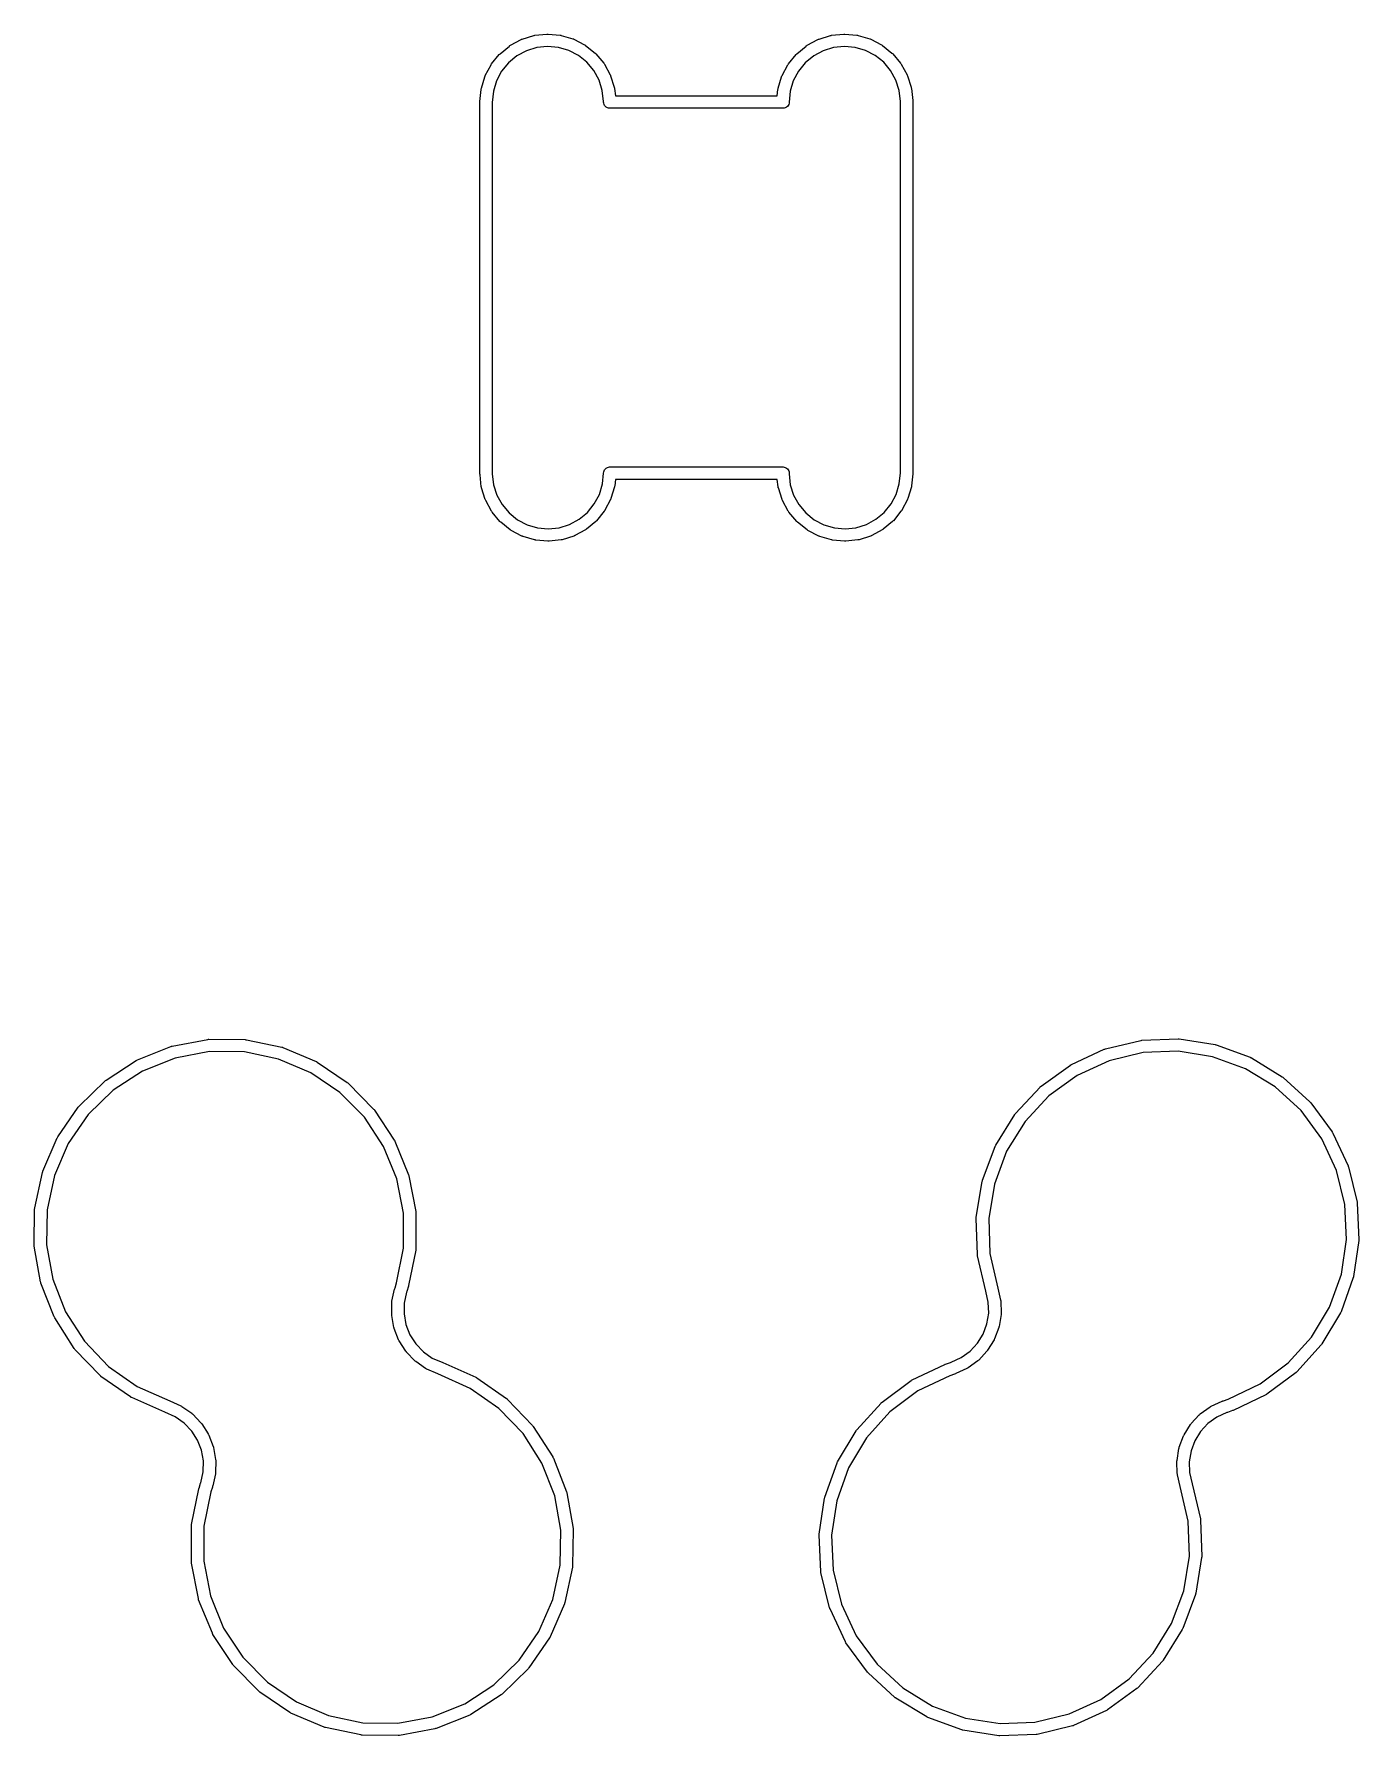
# Model space of a CAD drawing. Extents: x 95 to 260, y -129 to -48.
# Drawn here: x 120.85 to 131.56, y -104.26 to -90.5 of the extents above; entities that cross this region are included whole.
import ezdxf

# ---------------------------------------------------------------- set-up
doc = ezdxf.new("R2010")
doc.units = 0
doc.layers.add('BLACK', color=7, linetype='CONTINUOUS')

msp = doc.modelspace()

# ---------------------------------------------------------------- linework, layer by layer
at = {"layer": 'BLACK', "linetype": 'CONTINUOUS'}
for p, q in [((124.798, -90.5426), (124.891, -90.5137)), ((124.891, -90.5137), (124.892, -90.5135)), ((124.891, -90.5137), (124.891, -90.5137)), ((124.892, -90.5135), (124.896, -90.5126)), ((124.896, -90.5126), (124.9, -90.5117)), ((124.9, -90.5117), (124.998, -90.5015)), ((124.998, -90.5015), (124.998, -90.5015)), ((124.998, -90.5015), (124.998, -90.5015)), ((124.998, -90.5015), (125.003, -90.5015)), ((125.003, -90.5015), (125.007, -90.5015)), ((125.007, -90.5015), (125.104, -90.5103)), ((125.104, -90.5103), (125.104, -90.5103)), ((125.104, -90.5103), (125.104, -90.5103)), ((125.104, -90.5103), (125.105, -90.5104)), ((125.105, -90.5104), (125.11, -90.5113)), ((125.11, -90.5113), (125.114, -90.5121)), ((125.114, -90.5121), (125.208, -90.5397)), ((127.198, -90.5426), (127.291, -90.5137)), ((127.291, -90.5137), (127.292, -90.5135)), ((127.291, -90.5137), (127.291, -90.5137)), ((127.292, -90.5135), (127.296, -90.5126)), ((127.296, -90.5126), (127.3, -90.5117)), ((127.3, -90.5117), (127.398, -90.5015)), ((127.398, -90.5015), (127.398, -90.5015)), ((127.398, -90.5015), (127.398, -90.5015)), ((127.398, -90.5015), (127.403, -90.5015)), ((127.403, -90.5015), (127.407, -90.5015)), ((127.407, -90.5015), (127.504, -90.5103)), ((127.504, -90.5103), (127.504, -90.5103)), ((127.504, -90.5103), (127.504, -90.5103)), ((127.504, -90.5103), (127.505, -90.5104)), ((127.505, -90.5104), (127.51, -90.5113)), ((127.51, -90.5113), (127.514, -90.5121)), ((127.514, -90.5121), (127.608, -90.5397)), ((124.616, -90.6637), (124.62, -90.6604)), ((124.62, -90.6604), (124.695, -90.5982)), ((124.695, -90.5978), (124.699, -90.5953)), ((124.695, -90.5982), (124.695, -90.5978)), ((124.695, -90.5982), (124.695, -90.5982)), ((124.695, -90.5982), (124.695, -90.5982)), ((124.699, -90.5953), (124.703, -90.5927)), ((124.703, -90.5927), (124.789, -90.5463)), ((124.832, -90.6366), (124.755, -90.6784)), ((124.789, -90.546), (124.793, -90.5443)), ((124.789, -90.5463), (124.789, -90.546)), ((124.789, -90.5463), (124.789, -90.5463)), ((124.789, -90.5463), (124.789, -90.5463)), ((124.793, -90.5443), (124.798, -90.5426)), ((124.916, -90.6107), (124.832, -90.6366)), ((125.003, -90.6015), (124.916, -90.6107)), ((125.091, -90.6095), (125.003, -90.6015)), ((125.175, -90.6342), (125.091, -90.6095)), ((125.253, -90.6749), (125.175, -90.6342)), ((125.208, -90.5397), (125.208, -90.5399)), ((125.208, -90.5399), (125.212, -90.5416)), ((125.212, -90.5416), (125.217, -90.5433)), ((125.217, -90.5433), (125.303, -90.5886)), ((125.303, -90.5886), (125.303, -90.5886)), ((125.303, -90.5886), (125.303, -90.5886)), ((125.303, -90.5886), (125.304, -90.5889)), ((125.304, -90.5889), (125.308, -90.5914)), ((125.308, -90.5914), (125.311, -90.5939)), ((125.311, -90.5939), (125.387, -90.655)), ((125.387, -90.655), (125.388, -90.6555)), ((125.388, -90.6555), (125.391, -90.6587)), ((125.391, -90.6587), (125.394, -90.6619)), ((125.394, -90.6619), (125.457, -90.7366)), ((127.016, -90.6637), (127.02, -90.6604)), ((127.02, -90.6604), (127.095, -90.5982)), ((127.095, -90.5978), (127.099, -90.5953)), ((127.095, -90.5982), (127.095, -90.5978)), ((127.095, -90.5982), (127.095, -90.5982)), ((127.095, -90.5982), (127.095, -90.5982)), ((127.099, -90.5953), (127.103, -90.5927)), ((127.103, -90.5927), (127.189, -90.5463)), ((127.232, -90.6366), (127.155, -90.6784)), ((127.189, -90.546), (127.193, -90.5443)), ((127.189, -90.5463), (127.189, -90.546)), ((127.189, -90.5463), (127.189, -90.5463)), ((127.189, -90.5463), (127.189, -90.5463)), ((127.193, -90.5443), (127.198, -90.5426)), ((127.316, -90.6107), (127.232, -90.6366)), ((127.403, -90.6015), (127.316, -90.6107)), ((127.491, -90.6095), (127.403, -90.6015)), ((127.575, -90.6342), (127.491, -90.6095)), ((127.653, -90.6749), (127.575, -90.6342)), ((127.608, -90.5397), (127.608, -90.5399)), ((127.608, -90.5399), (127.612, -90.5416)), ((127.612, -90.5416), (127.617, -90.5433)), ((127.617, -90.5433), (127.703, -90.5886)), ((127.703, -90.5886), (127.703, -90.5886)), ((127.703, -90.5886), (127.703, -90.5886)), ((127.703, -90.5886), (127.704, -90.5889)), ((127.704, -90.5889), (127.708, -90.5914)), ((127.708, -90.5914), (127.711, -90.5939)), ((127.711, -90.5939), (127.787, -90.655)), ((127.787, -90.655), (127.788, -90.6555)), ((127.788, -90.6555), (127.791, -90.6587)), ((127.791, -90.6587), (127.794, -90.6619)), ((127.794, -90.6619), (127.857, -90.7366)), ((124.5, -90.8372), (124.546, -90.7511)), ((124.546, -90.7505), (124.548, -90.7468)), ((124.546, -90.7511), (124.546, -90.7505)), ((124.546, -90.7511), (124.546, -90.7511)), ((124.546, -90.7511), (124.546, -90.7511)), ((124.548, -90.7468), (124.551, -90.743)), ((124.551, -90.743), (124.613, -90.6673)), ((124.613, -90.6668), (124.616, -90.6637)), ((124.613, -90.6673), (124.613, -90.6668)), ((124.687, -90.7343), (124.632, -90.8024)), ((124.755, -90.6784), (124.687, -90.7343)), ((125.321, -90.7299), (125.253, -90.6749)), ((125.377, -90.7971), (125.321, -90.7299)), ((125.42, -90.8741), (125.377, -90.7971)), ((125.457, -90.7366), (125.458, -90.7372)), ((125.458, -90.7372), (125.46, -90.7409)), ((125.46, -90.7409), (125.463, -90.7447)), ((125.463, -90.7447), (125.51, -90.8302)), ((126.9, -90.8372), (126.946, -90.7511)), ((126.946, -90.7505), (126.948, -90.7468)), ((126.946, -90.7511), (126.946, -90.7505)), ((126.946, -90.7511), (126.946, -90.7511)), ((126.946, -90.7511), (126.946, -90.7511)), ((126.948, -90.7468), (126.951, -90.743)), ((126.951, -90.743), (127.013, -90.6673)), ((127.013, -90.6668), (127.016, -90.6637)), ((127.013, -90.6673), (127.013, -90.6668)), ((127.087, -90.7343), (127.032, -90.8024)), ((127.155, -90.6784), (127.087, -90.7343)), ((127.721, -90.7299), (127.653, -90.6749)), ((127.777, -90.7971), (127.721, -90.7299)), ((127.82, -90.8741), (127.777, -90.7971)), ((127.857, -90.7366), (127.858, -90.7372)), ((127.858, -90.7372), (127.86, -90.7409)), ((127.86, -90.7409), (127.863, -90.7447)), ((127.863, -90.7447), (127.91, -90.8302)), ((124.468, -90.9397), (124.496, -90.8463)), ((124.496, -90.8456), (124.498, -90.8415)), ((124.496, -90.8463), (124.496, -90.8456)), ((124.498, -90.8415), (124.5, -90.8372)), ((124.59, -90.8799), (124.565, -90.9639)), ((124.632, -90.8024), (124.59, -90.8799)), ((125.446, -90.9577), (125.42, -90.8741)), ((125.51, -90.8302), (125.51, -90.8302)), ((125.51, -90.8302), (125.51, -90.8302)), ((125.51, -90.8302), (125.51, -90.8308)), ((125.51, -90.8308), (125.512, -90.835)), ((125.512, -90.835), (125.513, -90.8392)), ((125.513, -90.8392), (125.543, -90.9322)), ((125.543, -90.9322), (125.543, -90.9328)), ((125.543, -90.9328), (125.544, -90.9373)), ((126.868, -90.9397), (126.896, -90.8463)), ((126.896, -90.8456), (126.898, -90.8415)), ((126.896, -90.8463), (126.896, -90.8456)), ((126.898, -90.8415), (126.9, -90.8372)), ((126.99, -90.8799), (126.965, -90.9639)), ((127.032, -90.8024), (126.99, -90.8799)), ((127.846, -90.9577), (127.82, -90.8741)), ((127.91, -90.8302), (127.91, -90.8302)), ((127.91, -90.8302), (127.91, -90.8302)), ((127.91, -90.8302), (127.91, -90.8308)), ((127.91, -90.8308), (127.912, -90.835)), ((127.912, -90.835), (127.913, -90.8392)), ((127.913, -90.8392), (127.943, -90.9322)), ((127.943, -90.9322), (127.943, -90.9328)), ((127.943, -90.9328), (127.944, -90.9373)), ((124.456, -91.0464), (124.466, -90.9493)), ((124.456, -91.0488), (124.456, -91.0464)), ((124.456, -91.0464), (124.456, -91.0464)), ((124.456, -94.0537), (124.456, -91.0488)), ((124.466, -90.9486), (124.467, -90.9442)), ((124.466, -90.9492), (124.466, -90.9486)), ((124.466, -90.9493), (124.466, -90.9492)), ((124.466, -90.9493), (124.466, -90.9493)), ((124.467, -90.9442), (124.468, -90.9397)), ((124.565, -90.9639), (124.556, -91.0537)), ((124.556, -91.0537), (124.556, -94.051)), ((125.456, -91.0472), (125.446, -90.9577)), ((125.456, -91.049), (125.456, -91.0472)), ((125.456, -91.0512), (125.456, -91.049)), ((125.457, -91.0611), (125.456, -91.0512)), ((125.46, -91.0705), (125.457, -91.0611)), ((125.464, -91.0792), (125.46, -91.0705)), ((125.544, -90.9373), (125.545, -90.9417)), ((125.545, -90.9417), (125.552, -91.0012)), ((125.552, -91.0012), (126.861, -91.0012)), ((126.861, -91.0012), (126.866, -90.9493)), ((126.866, -90.9486), (126.867, -90.9442)), ((126.866, -90.9492), (126.866, -90.9486)), ((126.866, -90.9493), (126.866, -90.9492)), ((126.866, -90.9493), (126.866, -90.9493)), ((126.867, -90.9442), (126.868, -90.9397)), ((126.953, -91.0705), (126.948, -91.0792)), ((126.956, -91.0611), (126.953, -91.0705)), ((126.965, -90.9639), (126.956, -91.0512)), ((126.956, -91.0512), (126.956, -91.0512)), ((126.956, -91.0512), (126.956, -91.0611)), ((127.856, -91.0472), (127.846, -90.9577)), ((127.856, -91.0515), (127.856, -91.0472)), ((127.856, -94.0488), (127.856, -91.0515)), ((127.944, -90.9373), (127.945, -90.9417)), ((127.945, -90.9417), (127.956, -91.0387)), ((127.956, -91.0387), (127.956, -91.0394)), ((127.956, -91.0394), (127.956, -91.0417)), ((127.956, -91.0417), (127.956, -91.0439)), ((127.956, -91.0439), (127.956, -91.0486)), ((127.956, -91.0486), (127.956, -91.0488)), ((127.956, -91.0488), (127.956, -94.0537)), ((125.471, -91.0868), (125.464, -91.0792)), ((125.478, -91.093), (125.471, -91.0868)), ((125.487, -91.0977), (125.478, -91.093)), ((125.496, -91.1005), (125.487, -91.0977)), ((125.504, -91.1012), (125.496, -91.1005)), ((126.909, -91.1012), (125.504, -91.1012)), ((126.916, -91.1005), (126.909, -91.1012)), ((126.925, -91.0977), (126.916, -91.1005)), ((126.934, -91.093), (126.925, -91.0977)), ((126.942, -91.0868), (126.934, -91.093)), ((126.948, -91.0792), (126.942, -91.0868)), ((124.456, -94.0539), (124.456, -94.0537)), ((124.456, -94.0586), (124.456, -94.0539)), ((124.457, -94.0608), (124.456, -94.0586)), ((124.457, -94.0631), (124.457, -94.0608)), ((124.457, -94.0638), (124.457, -94.0631)), ((124.467, -94.1608), (124.457, -94.0638)), ((124.556, -94.051), (124.556, -94.0553)), ((124.556, -94.0553), (124.566, -94.1448)), ((125.447, -94.1386), (125.456, -94.0513)), ((125.456, -94.0512), (125.457, -94.0414)), ((125.456, -94.0513), (125.456, -94.0512)), ((125.457, -94.0414), (125.46, -94.032)), ((125.46, -94.032), (125.464, -94.0233)), ((125.464, -94.0233), (125.471, -94.0157)), ((125.471, -94.0157), (125.478, -94.0095)), ((125.478, -94.0095), (125.487, -94.0048)), ((125.487, -94.0048), (125.496, -94.002)), ((125.496, -94.002), (125.504, -94.0012)), ((125.504, -94.0012), (126.909, -94.0012)), ((125.552, -94.1012), (125.546, -94.1532)), ((126.861, -94.1012), (125.552, -94.1012)), ((126.867, -94.1608), (126.861, -94.1012)), ((126.909, -94.0012), (126.916, -94.002)), ((126.916, -94.002), (126.925, -94.0048)), ((126.925, -94.0048), (126.934, -94.0095)), ((126.934, -94.0095), (126.942, -94.0157)), ((126.942, -94.0157), (126.948, -94.0233)), ((126.948, -94.0233), (126.953, -94.032)), ((126.953, -94.032), (126.956, -94.0414)), ((126.956, -94.0414), (126.956, -94.0512)), ((126.956, -94.0512), (126.956, -94.0535)), ((126.956, -94.0535), (126.956, -94.0553)), ((126.956, -94.0553), (126.966, -94.1448)), ((127.847, -94.1386), (127.856, -94.0488)), ((127.956, -94.0561), (127.946, -94.1532)), ((127.956, -94.0537), (127.956, -94.0561)), ((127.956, -94.0561), (127.956, -94.0561)), ((124.468, -94.1652), (124.467, -94.1608)), ((124.469, -94.1697), (124.468, -94.1652)), ((124.47, -94.1703), (124.469, -94.1697)), ((124.499, -94.2633), (124.47, -94.1703)), ((124.566, -94.1448), (124.593, -94.2284)), ((124.593, -94.2284), (124.635, -94.3053)), ((125.381, -94.3001), (125.422, -94.2226)), ((125.422, -94.2226), (125.447, -94.1386)), ((125.545, -94.1628), (125.516, -94.2562)), ((125.546, -94.1539), (125.545, -94.1583)), ((125.545, -94.1583), (125.545, -94.1628)), ((125.546, -94.1532), (125.546, -94.1532)), ((125.546, -94.1532), (125.546, -94.1533)), ((125.546, -94.1533), (125.546, -94.1539)), ((126.868, -94.1652), (126.867, -94.1608)), ((126.869, -94.1697), (126.868, -94.1652)), ((126.87, -94.1703), (126.869, -94.1697)), ((126.899, -94.2633), (126.87, -94.1703)), ((126.966, -94.1448), (126.993, -94.2284)), ((126.993, -94.2284), (127.035, -94.3053)), ((127.781, -94.3001), (127.822, -94.2226)), ((127.822, -94.2226), (127.847, -94.1386)), ((127.945, -94.1628), (127.916, -94.2562)), ((127.946, -94.1539), (127.945, -94.1583)), ((127.945, -94.1583), (127.945, -94.1628)), ((127.946, -94.1532), (127.946, -94.1532)), ((127.946, -94.1532), (127.946, -94.1533)), ((127.946, -94.1533), (127.946, -94.1539)), ((124.501, -94.2675), (124.499, -94.2633)), ((124.503, -94.2717), (124.501, -94.2675)), ((124.503, -94.2723), (124.503, -94.2717)), ((124.55, -94.3578), (124.503, -94.2723)), ((124.552, -94.3616), (124.55, -94.3578)), ((124.555, -94.3653), (124.552, -94.3616)), ((124.555, -94.3659), (124.555, -94.3653)), ((124.618, -94.4406), (124.555, -94.3659)), ((124.635, -94.3053), (124.692, -94.3726)), ((124.692, -94.3726), (124.76, -94.4276)), ((125.258, -94.4241), (125.325, -94.3682)), ((125.325, -94.3682), (125.381, -94.3001)), ((125.461, -94.3595), (125.4, -94.4352)), ((125.464, -94.3557), (125.461, -94.3595)), ((125.467, -94.352), (125.464, -94.3557)), ((125.513, -94.2653), (125.467, -94.3514)), ((125.467, -94.3514), (125.467, -94.352)), ((125.514, -94.2611), (125.513, -94.2653)), ((125.516, -94.2569), (125.514, -94.2611)), ((125.516, -94.2562), (125.516, -94.2569)), ((126.901, -94.2675), (126.899, -94.2633)), ((126.903, -94.2717), (126.901, -94.2675)), ((126.903, -94.2723), (126.903, -94.2717)), ((126.95, -94.3578), (126.903, -94.2723)), ((126.952, -94.3616), (126.95, -94.3578)), ((126.955, -94.3653), (126.952, -94.3616)), ((126.955, -94.3659), (126.955, -94.3653)), ((127.018, -94.4406), (126.955, -94.3659)), ((127.035, -94.3053), (127.092, -94.3726)), ((127.092, -94.3726), (127.16, -94.4276)), ((127.658, -94.4241), (127.725, -94.3682)), ((127.725, -94.3682), (127.781, -94.3001)), ((127.861, -94.3595), (127.8, -94.4352)), ((127.864, -94.3557), (127.861, -94.3595)), ((127.867, -94.352), (127.864, -94.3557)), ((127.913, -94.2653), (127.867, -94.3514)), ((127.867, -94.3514), (127.867, -94.352)), ((127.914, -94.2611), (127.913, -94.2653)), ((127.916, -94.2569), (127.914, -94.2611)), ((127.916, -94.2562), (127.916, -94.2569)), ((124.621, -94.4438), (124.618, -94.4406)), ((124.625, -94.447), (124.621, -94.4438)), ((124.625, -94.4475), (124.625, -94.447)), ((124.701, -94.5086), (124.625, -94.4475)), ((124.705, -94.5111), (124.701, -94.5086)), ((124.709, -94.5136), (124.705, -94.5111)), ((124.709, -94.5139), (124.709, -94.5136)), ((124.796, -94.5592), (124.709, -94.5139)), ((124.709, -94.5139), (124.709, -94.5139)), ((124.709, -94.5139), (124.709, -94.5139)), ((124.76, -94.4276), (124.838, -94.4683)), ((124.838, -94.4683), (124.922, -94.493)), ((124.922, -94.493), (125.009, -94.501)), ((125.009, -94.501), (125.097, -94.4918)), ((125.097, -94.4918), (125.181, -94.4659)), ((125.181, -94.4659), (125.258, -94.4241)), ((125.31, -94.5098), (125.224, -94.5562)), ((125.313, -94.5072), (125.31, -94.5098)), ((125.317, -94.5047), (125.313, -94.5072)), ((125.318, -94.5043), (125.317, -94.5047)), ((125.393, -94.4421), (125.318, -94.5043)), ((125.396, -94.4388), (125.393, -94.4421)), ((125.399, -94.4357), (125.396, -94.4388)), ((125.4, -94.4352), (125.399, -94.4357)), ((125.4, -94.4352), (125.4, -94.4352)), ((125.4, -94.4352), (125.4, -94.4352)), ((127.021, -94.4438), (127.018, -94.4406)), ((127.025, -94.447), (127.021, -94.4438)), ((127.025, -94.4475), (127.025, -94.447)), ((127.101, -94.5086), (127.025, -94.4475)), ((127.105, -94.5111), (127.101, -94.5086)), ((127.109, -94.5136), (127.105, -94.5111)), ((127.109, -94.5139), (127.109, -94.5136)), ((127.196, -94.5592), (127.109, -94.5139)), ((127.109, -94.5139), (127.109, -94.5139)), ((127.109, -94.5139), (127.109, -94.5139)), ((127.16, -94.4276), (127.238, -94.4683)), ((127.238, -94.4683), (127.322, -94.493)), ((127.322, -94.493), (127.409, -94.501)), ((127.409, -94.501), (127.497, -94.4918)), ((127.497, -94.4918), (127.581, -94.4659)), ((127.581, -94.4659), (127.658, -94.4241)), ((127.71, -94.5098), (127.624, -94.5562)), ((127.713, -94.5072), (127.71, -94.5098)), ((127.717, -94.5047), (127.713, -94.5072)), ((127.718, -94.5043), (127.717, -94.5047)), ((127.793, -94.4421), (127.718, -94.5043)), ((127.796, -94.4388), (127.793, -94.4421)), ((127.799, -94.4357), (127.796, -94.4388)), ((127.8, -94.4352), (127.799, -94.4357)), ((127.8, -94.4352), (127.8, -94.4352)), ((127.8, -94.4352), (127.8, -94.4352)), ((124.8, -94.5608), (124.796, -94.5592)), ((124.804, -94.5626), (124.8, -94.5608)), ((124.805, -94.5628), (124.804, -94.5626)), ((124.898, -94.5904), (124.805, -94.5628)), ((124.903, -94.5912), (124.898, -94.5904)), ((124.907, -94.5921), (124.903, -94.5912)), ((124.908, -94.5922), (124.907, -94.5921)), ((125.005, -94.601), (124.908, -94.5922)), ((124.908, -94.5922), (124.908, -94.5922)), ((125.01, -94.601), (125.005, -94.601)), ((125.014, -94.601), (125.01, -94.601)), ((125.015, -94.601), (125.014, -94.601)), ((125.112, -94.5908), (125.015, -94.601)), ((125.015, -94.601), (125.015, -94.601)), ((125.116, -94.5899), (125.112, -94.5908)), ((125.121, -94.589), (125.116, -94.5899)), ((125.122, -94.5888), (125.121, -94.589)), ((125.215, -94.5599), (125.122, -94.5888)), ((125.122, -94.5888), (125.122, -94.5888)), ((125.219, -94.5582), (125.215, -94.5599)), ((125.223, -94.5565), (125.219, -94.5582)), ((125.224, -94.5562), (125.223, -94.5565)), ((125.224, -94.5562), (125.224, -94.5562)), ((125.224, -94.5562), (125.224, -94.5562)), ((127.2, -94.5608), (127.196, -94.5592)), ((127.204, -94.5626), (127.2, -94.5608)), ((127.205, -94.5628), (127.204, -94.5626)), ((127.298, -94.5904), (127.205, -94.5628)), ((127.303, -94.5912), (127.298, -94.5904)), ((127.307, -94.5921), (127.303, -94.5912)), ((127.308, -94.5922), (127.307, -94.5921)), ((127.405, -94.601), (127.308, -94.5922)), ((127.308, -94.5922), (127.308, -94.5922)), ((127.41, -94.601), (127.405, -94.601)), ((127.414, -94.601), (127.41, -94.601)), ((127.415, -94.601), (127.414, -94.601)), ((127.512, -94.5908), (127.415, -94.601)), ((127.415, -94.601), (127.415, -94.601)), ((127.516, -94.5899), (127.512, -94.5908)), ((127.521, -94.589), (127.516, -94.5899)), ((127.522, -94.5888), (127.521, -94.589)), ((127.615, -94.5599), (127.522, -94.5888)), ((127.522, -94.5888), (127.522, -94.5888)), ((127.619, -94.5582), (127.615, -94.5599)), ((127.623, -94.5565), (127.619, -94.5582)), ((127.624, -94.5562), (127.623, -94.5565)), ((127.624, -94.5562), (127.624, -94.5562)), ((127.624, -94.5562), (127.624, -94.5562)), ((121.968, -98.682), (122.255, -98.628)), ((122.255, -98.628), (122.256, -98.6279)), ((122.256, -98.6279), (122.261, -98.6276)), ((122.261, -98.6276), (122.265, -98.6272)), ((122.265, -98.6272), (122.558, -98.63)), ((122.558, -98.63), (122.559, -98.6301)), ((122.559, -98.6301), (122.563, -98.6306)), ((122.563, -98.6306), (122.568, -98.6311)), ((122.568, -98.6311), (122.854, -98.6908)), ((129.515, -98.705), (129.799, -98.6369)), ((129.799, -98.6369), (129.8, -98.6367)), ((129.8, -98.6367), (129.804, -98.6361)), ((129.804, -98.6361), (129.809, -98.6355)), ((129.809, -98.6355), (130.102, -98.6239)), ((130.102, -98.6239), (130.107, -98.6243)), ((130.102, -98.6239), (130.102, -98.6239)), ((130.102, -98.6239), (130.102, -98.6239)), ((130.107, -98.6243), (130.111, -98.6245)), ((130.111, -98.6245), (130.4, -98.67)), ((121.687, -98.7936), (121.958, -98.6848)), ((121.958, -98.6848), (121.959, -98.6845)), ((121.958, -98.6848), (121.958, -98.6848)), ((121.958, -98.6848), (121.958, -98.6848)), ((121.959, -98.6845), (121.963, -98.6833)), ((121.963, -98.6833), (121.968, -98.682)), ((122.269, -98.7272), (121.991, -98.7794)), ((122.552, -98.73), (122.269, -98.7272)), ((122.829, -98.7877), (122.552, -98.73)), ((122.854, -98.6908), (122.855, -98.6909)), ((122.855, -98.6909), (122.859, -98.6923)), ((122.859, -98.6923), (122.863, -98.6937)), ((122.863, -98.6937), (123.133, -98.8079)), ((129.239, -98.8304), (129.505, -98.7082)), ((129.505, -98.7082), (129.506, -98.7079)), ((129.505, -98.7082), (129.505, -98.7082)), ((129.505, -98.7082), (129.505, -98.7082)), ((129.506, -98.7079), (129.51, -98.7065)), ((129.51, -98.7065), (129.515, -98.705)), ((129.818, -98.7352), (129.543, -98.8011)), ((130.101, -98.7241), (129.818, -98.7352)), ((130.38, -98.768), (130.101, -98.7241)), ((130.646, -98.8654), (130.38, -98.768)), ((130.4, -98.67), (130.4, -98.67)), ((130.4, -98.67), (130.4, -98.67)), ((130.4, -98.67), (130.401, -98.6701)), ((130.401, -98.6701), (130.406, -98.6713)), ((130.406, -98.6713), (130.41, -98.6724)), ((130.41, -98.6724), (130.685, -98.7732)), ((130.685, -98.7732), (130.685, -98.7734)), ((130.685, -98.7734), (130.689, -98.7755)), ((130.689, -98.7755), (130.694, -98.7774)), ((130.694, -98.7774), (130.944, -98.9297)), ((121.433, -98.9577), (121.678, -98.7981)), ((121.728, -98.8846), (121.491, -99.0389)), ((121.678, -98.7981), (121.679, -98.7978)), ((121.678, -98.7981), (121.678, -98.7981)), ((121.678, -98.7981), (121.678, -98.7981)), ((121.679, -98.7978), (121.683, -98.7957)), ((121.683, -98.7957), (121.687, -98.7936)), ((121.991, -98.7794), (121.728, -98.8846)), ((123.089, -98.8981), (122.829, -98.7877)), ((123.323, -99.0569), (123.089, -98.8981)), ((123.133, -98.8079), (123.134, -98.8082)), ((123.134, -98.8082), (123.138, -98.8104)), ((123.138, -98.8104), (123.141, -98.8126)), ((123.141, -98.8126), (123.384, -98.9769)), ((128.994, -99.0068), (129.231, -98.8353)), ((129.231, -98.8353), (129.232, -98.8349)), ((129.232, -98.8349), (129.236, -98.8326)), ((129.236, -98.8326), (129.239, -98.8304)), ((129.543, -98.8011), (129.286, -98.9192)), ((130.887, -99.0125), (130.646, -98.8654)), ((121.215, -99.168), (121.425, -98.9638)), ((121.491, -99.0389), (121.288, -99.2363)), ((121.425, -98.9633), (121.429, -98.9606)), ((121.425, -98.9638), (121.425, -98.9633)), ((121.429, -98.9606), (121.433, -98.9577)), ((123.384, -98.9769), (123.384, -98.9769)), ((123.384, -98.9769), (123.384, -98.977)), ((123.384, -98.977), (123.384, -98.9773)), ((123.384, -98.9773), (123.388, -98.9802)), ((123.388, -98.9802), (123.391, -98.9832)), ((123.391, -98.9832), (123.597, -99.1915)), ((128.787, -99.2275), (128.986, -99.0132)), ((128.986, -99.0132), (128.987, -99.0127)), ((128.987, -99.0127), (128.99, -99.0098)), ((128.99, -99.0098), (128.994, -99.0068)), ((129.286, -98.9192), (129.056, -99.0849)), ((131.096, -99.2038), (130.887, -99.0125)), ((130.944, -98.9297), (130.944, -98.93)), ((130.944, -98.93), (130.948, -98.9328)), ((130.948, -98.9328), (130.951, -98.9355)), ((130.951, -98.9355), (131.167, -99.1334)), ((121.043, -99.4165), (121.209, -99.1755)), ((121.209, -99.1749), (121.212, -99.1715)), ((121.209, -99.1755), (121.209, -99.1749)), ((121.209, -99.1755), (121.209, -99.1755)), ((121.209, -99.1755), (121.209, -99.1755)), ((121.212, -99.1715), (121.215, -99.168)), ((123.522, -99.2583), (123.323, -99.0569)), ((123.597, -99.1915), (123.597, -99.192)), ((129.056, -99.0849), (128.864, -99.2921)), ((131.167, -99.1334), (131.168, -99.1339)), ((131.168, -99.1339), (131.171, -99.1373)), ((131.171, -99.1373), (131.174, -99.1407)), ((131.174, -99.1407), (131.347, -99.3767)), ((121.288, -99.2363), (121.128, -99.4692)), ((123.678, -99.4944), (123.522, -99.2583)), ((123.597, -99.192), (123.6, -99.1956)), ((123.6, -99.1956), (123.603, -99.1991)), ((123.603, -99.1991), (123.764, -99.4434)), ((128.627, -99.4843), (128.781, -99.2353)), ((128.864, -99.2921), (128.715, -99.5327)), ((128.781, -99.2353), (128.782, -99.2347)), ((128.781, -99.2353), (128.781, -99.2353)), ((128.781, -99.2353), (128.781, -99.2353)), ((128.782, -99.2347), (128.784, -99.2312)), ((128.784, -99.2312), (128.787, -99.2275)), ((131.263, -99.4319), (131.096, -99.2038)), ((120.922, -99.6938), (121.038, -99.4251)), ((121.038, -99.4244), (121.041, -99.4205)), ((121.038, -99.4251), (121.038, -99.4244)), ((121.041, -99.4205), (121.043, -99.4165)), ((123.764, -99.4434), (123.765, -99.4439)), ((123.765, -99.4439), (123.767, -99.448)), ((123.767, -99.448), (123.769, -99.452)), ((123.769, -99.452), (123.88, -99.7229)), ((131.383, -99.6882), (131.263, -99.4319)), ((131.347, -99.3767), (131.347, -99.3773)), ((131.347, -99.3773), (131.349, -99.3812)), ((131.349, -99.3812), (131.352, -99.3851)), ((131.352, -99.3851), (131.476, -99.6503)), ((121.128, -99.4692), (121.016, -99.729)), ((123.785, -99.7562), (123.678, -99.4944)), ((128.52, -99.7671), (128.623, -99.493)), ((128.715, -99.5327), (128.616, -99.7976)), ((128.623, -99.4924), (128.625, -99.4883)), ((128.623, -99.493), (128.623, -99.4924)), ((128.625, -99.4883), (128.627, -99.4843)), ((120.857, -99.9892), (120.919, -99.7031)), ((120.919, -99.7024), (120.921, -99.6982)), ((120.919, -99.7031), (120.919, -99.7024)), ((120.919, -99.7031), (120.919, -99.7031)), ((120.919, -99.7031), (120.919, -99.7031)), ((120.921, -99.6982), (120.922, -99.6938)), ((121.016, -99.729), (120.956, -100.006)), ((123.88, -99.7229), (123.88, -99.7236)), ((123.88, -99.7236), (123.881, -99.7279)), ((123.881, -99.7279), (123.882, -99.7323)), ((123.882, -99.7323), (123.938, -100.02)), ((131.451, -99.9629), (131.383, -99.6882)), ((131.476, -99.6503), (131.476, -99.6509)), ((131.476, -99.6509), (131.477, -99.6552)), ((131.477, -99.6552), (131.479, -99.6595)), ((131.479, -99.6595), (131.549, -99.9437)), ((123.839, -100.034), (123.785, -99.7562)), ((128.47, -100.065), (128.518, -99.7766)), ((128.518, -99.7759), (128.519, -99.7715)), ((128.518, -99.7766), (128.518, -99.7759)), ((128.519, -99.7715), (128.52, -99.7671)), ((128.616, -99.7976), (128.57, -100.077)), ((120.851, -100.292), (120.856, -99.9989)), ((120.856, -99.9982), (120.857, -99.9938)), ((120.856, -99.9989), (120.856, -99.9982)), ((120.857, -99.9938), (120.857, -99.9892)), ((120.956, -100.006), (120.951, -100.288)), ((131.464, -100.245), (131.451, -99.9629)), ((131.549, -99.9437), (131.549, -99.9444)), ((131.549, -99.9444), (131.55, -99.9488)), ((131.55, -99.9488), (131.55, -99.9533)), ((131.55, -99.9533), (131.564, -100.246)), ((123.839, -100.317), (123.839, -100.034)), ((123.938, -100.02), (123.938, -100.02)), ((123.938, -100.02), (123.938, -100.02)), ((123.938, -100.02), (123.939, -100.02)), ((123.939, -100.02), (123.939, -100.025)), ((123.939, -100.025), (123.939, -100.029)), ((123.939, -100.029), (123.939, -100.322)), ((128.47, -100.07), (128.47, -100.065)), ((128.47, -100.074), (128.47, -100.07)), ((128.47, -100.075), (128.47, -100.074)), ((128.479, -100.368), (128.47, -100.075)), ((128.57, -100.077), (128.579, -100.36)), ((120.852, -100.296), (120.851, -100.292)), ((120.951, -100.288), (121.002, -100.567)), ((131.422, -100.525), (131.464, -100.245)), ((131.564, -100.255), (131.52, -100.545)), ((131.564, -100.246), (131.564, -100.246)), ((131.564, -100.246), (131.564, -100.251)), ((131.564, -100.251), (131.564, -100.255)), ((120.852, -100.301), (120.852, -100.296)), ((120.904, -100.589), (120.852, -100.301)), ((120.852, -100.301), (120.852, -100.301)), ((120.852, -100.301), (120.852, -100.301)), ((120.852, -100.301), (120.852, -100.301)), ((123.782, -100.596), (123.839, -100.317)), ((123.938, -100.332), (123.88, -100.619)), ((123.939, -100.323), (123.938, -100.327)), ((123.938, -100.327), (123.938, -100.332)), ((123.939, -100.322), (123.939, -100.323)), ((128.48, -100.372), (128.479, -100.368)), ((128.48, -100.377), (128.48, -100.372)), ((128.547, -100.663), (128.48, -100.377)), ((128.48, -100.377), (128.48, -100.377)), ((128.579, -100.36), (128.644, -100.64)), ((121.002, -100.567), (121.105, -100.83)), ((131.326, -100.792), (131.422, -100.525)), ((131.518, -100.554), (131.419, -100.83)), ((131.519, -100.55), (131.518, -100.554)), ((131.52, -100.546), (131.519, -100.55)), ((131.52, -100.545), (131.52, -100.546)), ((120.905, -100.594), (120.904, -100.589)), ((120.906, -100.598), (120.905, -100.594)), ((120.907, -100.599), (120.906, -100.598)), ((121.014, -100.871), (120.907, -100.599)), ((123.745, -100.744), (123.766, -100.648)), ((123.766, -100.648), (123.767, -100.645)), ((123.766, -100.648), (123.766, -100.648)), ((123.767, -100.643), (123.77, -100.636)), ((123.767, -100.645), (123.767, -100.643)), ((123.77, -100.636), (123.782, -100.596)), ((123.863, -100.672), (123.844, -100.76)), ((123.865, -100.667), (123.863, -100.672)), ((123.878, -100.624), (123.865, -100.667)), ((123.865, -100.667), (123.865, -100.667)), ((123.865, -100.667), (123.865, -100.667)), ((123.879, -100.622), (123.878, -100.624)), ((123.88, -100.619), (123.879, -100.622)), ((123.88, -100.619), (123.88, -100.619)), ((128.567, -100.753), (128.547, -100.663)), ((128.547, -100.663), (128.547, -100.663)), ((128.644, -100.64), (128.644, -100.64)), ((128.644, -100.64), (128.666, -100.735)), ((121.105, -100.83), (121.258, -101.068)), ((123.743, -100.851), (123.744, -100.753)), ((123.744, -100.753), (123.745, -100.748)), ((123.744, -100.753), (123.744, -100.753)), ((123.745, -100.748), (123.745, -100.744)), ((123.844, -100.76), (123.843, -100.848)), ((128.556, -100.927), (128.57, -100.841)), ((128.57, -100.841), (128.567, -100.753)), ((128.666, -100.735), (128.666, -100.736)), ((128.666, -100.736), (128.667, -100.74)), ((128.667, -100.74), (128.667, -100.745)), ((128.667, -100.745), (128.67, -100.842)), ((128.67, -100.842), (128.67, -100.843)), ((131.181, -101.034), (131.326, -100.792)), ((131.415, -100.839), (131.264, -101.09)), ((131.417, -100.835), (131.415, -100.839)), ((131.419, -100.831), (131.417, -100.835)), ((131.419, -100.83), (131.419, -100.831)), ((121.016, -100.875), (121.014, -100.871)), ((121.018, -100.879), (121.016, -100.875)), ((121.018, -100.88), (121.018, -100.879)), ((121.176, -101.126), (121.018, -100.88)), ((123.743, -100.856), (123.743, -100.851)), ((123.743, -100.86), (123.743, -100.856)), ((123.743, -100.861), (123.743, -100.86)), ((123.761, -100.957), (123.743, -100.861)), ((123.743, -100.861), (123.743, -100.861)), ((123.743, -100.861), (123.743, -100.861)), ((123.762, -100.961), (123.761, -100.957)), ((123.763, -100.965), (123.762, -100.961)), ((123.763, -100.966), (123.763, -100.965)), ((123.799, -101.057), (123.763, -100.966)), ((123.843, -100.848), (123.858, -100.934)), ((123.858, -100.934), (123.89, -101.016)), ((128.525, -101.01), (128.556, -100.927)), ((128.651, -100.958), (128.617, -101.049)), ((128.653, -100.953), (128.651, -100.958)), ((128.654, -100.949), (128.653, -100.953)), ((128.67, -100.852), (128.654, -100.948)), ((128.654, -100.948), (128.654, -100.948)), ((128.654, -100.948), (128.654, -100.948)), ((128.654, -100.948), (128.654, -100.949)), ((128.67, -100.843), (128.67, -100.848)), ((128.67, -100.848), (128.67, -100.852)), ((121.258, -101.068), (121.454, -101.273)), ((123.801, -101.061), (123.799, -101.057)), ((123.803, -101.065), (123.801, -101.061)), ((123.804, -101.066), (123.803, -101.065)), ((123.856, -101.148), (123.804, -101.066)), ((123.804, -101.066), (123.804, -101.066)), ((123.804, -101.066), (123.804, -101.066)), ((123.89, -101.016), (123.938, -101.09)), ((123.938, -101.09), (123.999, -101.153)), ((128.419, -101.149), (128.479, -101.084)), ((128.479, -101.084), (128.525, -101.01)), ((128.613, -101.058), (128.561, -101.141)), ((128.615, -101.054), (128.613, -101.058)), ((128.617, -101.05), (128.615, -101.054)), ((128.617, -101.049), (128.617, -101.05)), ((130.991, -101.244), (131.181, -101.034)), ((131.258, -101.098), (131.062, -101.315)), ((131.261, -101.094), (131.258, -101.098)), ((131.264, -101.09), (131.261, -101.094)), ((131.264, -101.09), (131.264, -101.09)), ((121.179, -101.13), (121.176, -101.126)), ((121.182, -101.134), (121.179, -101.13)), ((121.385, -101.345), (121.182, -101.134)), ((121.182, -101.134), (121.182, -101.134)), ((123.859, -101.151), (123.856, -101.148)), ((123.862, -101.155), (123.859, -101.151)), ((123.862, -101.156), (123.862, -101.155)), ((123.93, -101.226), (123.862, -101.156)), ((123.933, -101.229), (123.93, -101.226)), ((123.937, -101.232), (123.933, -101.229)), ((124.017, -101.288), (123.937, -101.232)), ((123.937, -101.232), (123.937, -101.232)), ((123.937, -101.232), (123.937, -101.232)), ((123.937, -101.232), (123.937, -101.232)), ((123.999, -101.153), (124.071, -101.204)), ((124.071, -101.204), (124.156, -101.241)), ((124.156, -101.241), (124.156, -101.241)), ((124.156, -101.241), (124.423, -101.359)), ((127.951, -101.381), (128.215, -101.255)), ((128.215, -101.255), (128.216, -101.255)), ((128.216, -101.255), (128.218, -101.254)), ((128.218, -101.254), (128.221, -101.253)), ((128.221, -101.253), (128.261, -101.239)), ((128.261, -101.239), (128.266, -101.238)), ((128.261, -101.239), (128.261, -101.239)), ((128.261, -101.239), (128.261, -101.239)), ((128.266, -101.238), (128.348, -101.2)), ((128.348, -101.2), (128.419, -101.149)), ((128.482, -101.227), (128.403, -101.284)), ((128.485, -101.224), (128.482, -101.227)), ((128.489, -101.221), (128.485, -101.224)), ((128.556, -101.149), (128.489, -101.22)), ((128.489, -101.22), (128.489, -101.22)), ((128.489, -101.22), (128.489, -101.22)), ((128.489, -101.22), (128.489, -101.221)), ((128.558, -101.145), (128.556, -101.149)), ((128.561, -101.142), (128.558, -101.145)), ((128.561, -101.141), (128.561, -101.142)), ((130.764, -101.413), (130.991, -101.244)), ((121.388, -101.348), (121.385, -101.345)), ((121.392, -101.351), (121.388, -101.348)), ((121.392, -101.352), (121.392, -101.351)), ((121.632, -101.519), (121.392, -101.352)), ((121.392, -101.352), (121.392, -101.352)), ((121.392, -101.352), (121.392, -101.352)), ((121.454, -101.273), (121.685, -101.435)), ((124.021, -101.291), (124.017, -101.288)), ((124.025, -101.293), (124.021, -101.291)), ((124.026, -101.293), (124.025, -101.293)), ((124.115, -101.332), (124.026, -101.293)), ((124.378, -101.449), (124.115, -101.332)), ((124.115, -101.332), (124.115, -101.332)), ((124.423, -101.359), (124.423, -101.359)), ((124.423, -101.359), (124.423, -101.359)), ((124.423, -101.359), (124.424, -101.359)), ((124.424, -101.359), (124.428, -101.362)), ((124.428, -101.362), (124.432, -101.364)), ((124.432, -101.364), (124.672, -101.532)), ((127.708, -101.561), (127.943, -101.386)), ((127.943, -101.386), (127.947, -101.384)), ((127.943, -101.386), (127.943, -101.386)), ((127.943, -101.386), (127.943, -101.386)), ((127.943, -101.386), (127.943, -101.386)), ((127.947, -101.384), (127.951, -101.381)), ((128.256, -101.347), (127.998, -101.469)), ((128.293, -101.334), (128.256, -101.347)), ((128.301, -101.332), (128.293, -101.334)), ((128.303, -101.331), (128.301, -101.332)), ((128.305, -101.33), (128.303, -101.331)), ((128.394, -101.289), (128.305, -101.33)), ((128.305, -101.33), (128.305, -101.33)), ((128.398, -101.287), (128.394, -101.289)), ((128.402, -101.284), (128.398, -101.287)), ((128.403, -101.284), (128.402, -101.284)), ((131.055, -101.321), (130.82, -101.496)), ((131.058, -101.318), (131.055, -101.321)), ((131.062, -101.315), (131.058, -101.318)), ((131.062, -101.315), (131.062, -101.315)), ((131.062, -101.315), (131.062, -101.315)), ((131.062, -101.315), (131.062, -101.315)), ((121.636, -101.522), (121.632, -101.519)), ((121.64, -101.524), (121.636, -101.522)), ((121.641, -101.524), (121.64, -101.524)), ((121.908, -101.642), (121.641, -101.524)), ((121.641, -101.524), (121.641, -101.524)), ((121.641, -101.524), (121.641, -101.524)), ((121.685, -101.435), (121.949, -101.551)), ((124.61, -101.611), (124.378, -101.449)), ((127.998, -101.469), (127.771, -101.638)), ((130.507, -101.536), (130.764, -101.413)), ((130.812, -101.501), (130.547, -101.627)), ((130.816, -101.499), (130.812, -101.501)), ((130.819, -101.497), (130.816, -101.499)), ((130.82, -101.496), (130.819, -101.497)), ((130.82, -101.496), (130.82, -101.496)), ((130.82, -101.496), (130.82, -101.496)), ((121.993, -101.68), (121.908, -101.642)), ((121.949, -101.551), (121.949, -101.551)), ((121.949, -101.551), (122.038, -101.59)), ((122.038, -101.59), (122.038, -101.59)), ((122.038, -101.59), (122.038, -101.59)), ((122.038, -101.59), (122.039, -101.591)), ((122.039, -101.591), (122.043, -101.593)), ((122.043, -101.593), (122.047, -101.595)), ((122.047, -101.595), (122.127, -101.651)), ((122.127, -101.651), (122.127, -101.651)), ((122.127, -101.651), (122.127, -101.651)), ((122.127, -101.651), (122.127, -101.652)), ((122.127, -101.652), (122.13, -101.655)), ((122.13, -101.655), (122.134, -101.658)), ((122.134, -101.658), (122.201, -101.728)), ((124.806, -101.815), (124.61, -101.611)), ((124.672, -101.532), (124.672, -101.532)), ((124.672, -101.532), (124.676, -101.535)), ((124.676, -101.535), (124.679, -101.538)), ((124.679, -101.538), (124.881, -101.75)), ((127.504, -101.785), (127.701, -101.568)), ((127.771, -101.638), (127.582, -101.848)), ((127.701, -101.567), (127.704, -101.564)), ((127.701, -101.568), (127.701, -101.567)), ((127.701, -101.568), (127.701, -101.568)), ((127.701, -101.568), (127.701, -101.568)), ((127.704, -101.564), (127.708, -101.561)), ((130.207, -101.734), (130.273, -101.662)), ((130.273, -101.662), (130.274, -101.662)), ((130.274, -101.662), (130.277, -101.659)), ((130.277, -101.659), (130.281, -101.656)), ((130.281, -101.656), (130.36, -101.599)), ((130.36, -101.598), (130.364, -101.596)), ((130.36, -101.599), (130.36, -101.598)), ((130.36, -101.599), (130.36, -101.599)), ((130.36, -101.599), (130.36, -101.599)), ((130.364, -101.596), (130.368, -101.594)), ((130.368, -101.594), (130.457, -101.553)), ((130.496, -101.645), (130.414, -101.683)), ((130.457, -101.553), (130.46, -101.552)), ((130.457, -101.553), (130.457, -101.553)), ((130.46, -101.552), (130.462, -101.551)), ((130.462, -101.551), (130.468, -101.549)), ((130.468, -101.549), (130.507, -101.536)), ((130.5, -101.644), (130.496, -101.645)), ((130.542, -101.629), (130.5, -101.644)), ((130.5, -101.644), (130.5, -101.644)), ((130.5, -101.644), (130.5, -101.644)), ((130.544, -101.628), (130.542, -101.629)), ((130.547, -101.627), (130.544, -101.628)), ((130.547, -101.627), (130.547, -101.627)), ((122.065, -101.73), (121.993, -101.68)), ((122.126, -101.794), (122.065, -101.73)), ((122.173, -101.868), (122.126, -101.794)), ((122.201, -101.728), (122.202, -101.729)), ((122.202, -101.729), (122.205, -101.732)), ((122.205, -101.732), (122.207, -101.736)), ((122.207, -101.736), (122.26, -101.818)), ((124.881, -101.75), (124.881, -101.75)), ((124.881, -101.75), (124.881, -101.75)), ((124.881, -101.75), (124.882, -101.75)), ((124.882, -101.75), (124.885, -101.754)), ((124.885, -101.754), (124.888, -101.757)), ((124.888, -101.757), (125.045, -102.004)), ((127.348, -102.043), (127.498, -101.792)), ((127.498, -101.792), (127.499, -101.792)), ((127.499, -101.792), (127.501, -101.788)), ((127.501, -101.788), (127.504, -101.785)), ((130.15, -101.825), (130.201, -101.742)), ((130.201, -101.741), (130.204, -101.738)), ((130.201, -101.742), (130.201, -101.741)), ((130.201, -101.742), (130.201, -101.742)), ((130.201, -101.742), (130.201, -101.742)), ((130.204, -101.738), (130.207, -101.734)), ((130.283, -101.798), (130.237, -101.873)), ((130.343, -101.734), (130.283, -101.798)), ((130.414, -101.683), (130.343, -101.734)), ((122.205, -101.95), (122.173, -101.868)), ((122.26, -101.818), (122.26, -101.819)), ((122.26, -101.819), (122.262, -101.823)), ((122.262, -101.823), (122.264, -101.827)), ((122.264, -101.827), (122.3, -101.918)), ((122.3, -101.918), (122.3, -101.918)), ((122.3, -101.918), (122.3, -101.918)), ((122.3, -101.918), (122.3, -101.919)), ((122.3, -101.919), (122.301, -101.923)), ((122.301, -101.923), (122.302, -101.927)), ((122.302, -101.927), (122.319, -102.024)), ((124.958, -102.054), (124.806, -101.815)), ((127.582, -101.848), (127.436, -102.091)), ((130.093, -102.031), (130.108, -101.934)), ((130.108, -101.934), (130.109, -101.934)), ((130.109, -101.934), (130.11, -101.929)), ((130.11, -101.929), (130.111, -101.925)), ((130.111, -101.925), (130.145, -101.833)), ((130.145, -101.833), (130.148, -101.829)), ((130.145, -101.833), (130.145, -101.833)), ((130.148, -101.829), (130.15, -101.825)), ((130.237, -101.873), (130.206, -101.955)), ((122.22, -102.036), (122.205, -101.95)), ((122.218, -102.124), (122.22, -102.036)), ((122.32, -102.033), (122.318, -102.131)), ((122.319, -102.024), (122.319, -102.024)), ((122.319, -102.024), (122.319, -102.024)), ((122.319, -102.024), (122.319, -102.024)), ((122.319, -102.024), (122.32, -102.029)), ((122.32, -102.029), (122.32, -102.033)), ((125.061, -102.317), (124.958, -102.054)), ((125.045, -102.004), (125.045, -102.005)), ((125.045, -102.005), (125.047, -102.009)), ((125.047, -102.009), (125.05, -102.013)), ((125.05, -102.013), (125.156, -102.285)), ((127.245, -102.328), (127.344, -102.052)), ((127.344, -102.052), (127.346, -102.048)), ((127.344, -102.052), (127.344, -102.052)), ((127.344, -102.052), (127.344, -102.052)), ((127.344, -102.052), (127.344, -102.052)), ((127.346, -102.048), (127.348, -102.043)), ((130.092, -102.035), (130.093, -102.031)), ((130.092, -102.04), (130.092, -102.035)), ((130.095, -102.138), (130.092, -102.04)), ((130.092, -102.04), (130.092, -102.04)), ((130.206, -101.955), (130.192, -102.042)), ((130.192, -102.042), (130.195, -102.13)), ((122.185, -102.257), (122.198, -102.216)), ((122.198, -102.216), (122.199, -102.212)), ((122.198, -102.216), (122.198, -102.216)), ((122.198, -102.216), (122.198, -102.216)), ((122.199, -102.212), (122.218, -102.124)), ((122.317, -102.141), (122.296, -102.236)), ((122.318, -102.132), (122.317, -102.136)), ((122.317, -102.136), (122.317, -102.141)), ((122.318, -102.131), (122.318, -102.132)), ((127.436, -102.091), (127.341, -102.357)), ((130.096, -102.143), (130.095, -102.138)), ((130.096, -102.147), (130.096, -102.143)), ((130.097, -102.148), (130.096, -102.147)), ((130.119, -102.243), (130.097, -102.148)), ((130.097, -102.148), (130.097, -102.148)), ((130.097, -102.148), (130.097, -102.148)), ((130.195, -102.13), (130.216, -102.22)), ((122.125, -102.549), (122.183, -102.262)), ((122.183, -102.261), (122.184, -102.259)), ((122.183, -102.262), (122.183, -102.261)), ((122.184, -102.259), (122.185, -102.257)), ((122.281, -102.285), (122.224, -102.564)), ((122.293, -102.247), (122.281, -102.285)), ((122.295, -102.241), (122.293, -102.247)), ((122.296, -102.237), (122.295, -102.239)), ((122.295, -102.239), (122.295, -102.241)), ((122.296, -102.236), (122.296, -102.237)), ((125.111, -102.596), (125.061, -102.317)), ((125.156, -102.285), (125.156, -102.285)), ((125.156, -102.285), (125.156, -102.285)), ((125.156, -102.285), (125.156, -102.286)), ((125.156, -102.286), (125.158, -102.29)), ((125.158, -102.29), (125.159, -102.295)), ((125.159, -102.295), (125.211, -102.583)), ((127.199, -102.627), (127.242, -102.337)), ((127.242, -102.337), (127.243, -102.337)), ((127.243, -102.337), (127.244, -102.332)), ((127.244, -102.332), (127.245, -102.328)), ((130.184, -102.523), (130.119, -102.243)), ((130.119, -102.243), (130.119, -102.243)), ((130.216, -102.22), (130.216, -102.22)), ((130.216, -102.22), (130.216, -102.22)), ((130.216, -102.22), (130.282, -102.505)), ((127.341, -102.357), (127.299, -102.637)), ((122.123, -102.851), (122.124, -102.559)), ((122.124, -102.558), (122.125, -102.554)), ((122.124, -102.559), (122.124, -102.558)), ((122.125, -102.554), (122.125, -102.549)), ((122.224, -102.564), (122.223, -102.847)), ((125.106, -102.879), (125.111, -102.596)), ((125.211, -102.593), (125.206, -102.885)), ((125.211, -102.583), (125.211, -102.584)), ((125.211, -102.584), (125.211, -102.588)), ((125.211, -102.588), (125.211, -102.593)), ((127.199, -102.631), (127.199, -102.627)), ((130.193, -102.806), (130.184, -102.523)), ((130.282, -102.505), (130.282, -102.506)), ((130.282, -102.506), (130.283, -102.511)), ((130.283, -102.511), (130.283, -102.515)), ((130.283, -102.515), (130.293, -102.808)), ((127.198, -102.636), (127.199, -102.631)), ((127.198, -102.637), (127.198, -102.636)), ((127.198, -102.636), (127.198, -102.636)), ((127.198, -102.636), (127.198, -102.636)), ((127.212, -102.929), (127.198, -102.637)), ((127.299, -102.637), (127.312, -102.919)), ((122.123, -102.856), (122.123, -102.851)), ((122.124, -102.861), (122.123, -102.856)), ((122.18, -103.149), (122.124, -102.861)), ((122.124, -102.861), (122.124, -102.861)), ((122.223, -102.847), (122.277, -103.125)), ((125.046, -103.155), (125.106, -102.879)), ((125.205, -102.895), (125.143, -103.181)), ((125.206, -102.89), (125.205, -102.895)), ((125.206, -102.885), (125.206, -102.886)), ((125.206, -102.886), (125.206, -102.89)), ((130.147, -103.085), (130.193, -102.806)), ((130.292, -102.817), (130.245, -103.106)), ((130.293, -102.813), (130.292, -102.817)), ((130.293, -102.808), (130.293, -102.808)), ((130.293, -102.808), (130.293, -102.813)), ((127.213, -102.933), (127.212, -102.929)), ((127.213, -102.938), (127.213, -102.933)), ((127.213, -102.939), (127.213, -102.938)), ((127.283, -103.223), (127.213, -102.939)), ((127.213, -102.939), (127.213, -102.939)), ((127.213, -102.939), (127.213, -102.939)), ((127.312, -102.919), (127.379, -103.194)), ((122.181, -103.153), (122.18, -103.149)), ((122.182, -103.157), (122.181, -103.153)), ((122.182, -103.158), (122.182, -103.157)), ((122.293, -103.429), (122.182, -103.158)), ((122.182, -103.158), (122.182, -103.158)), ((122.182, -103.158), (122.182, -103.158)), ((122.277, -103.125), (122.384, -103.387)), ((124.934, -103.415), (125.046, -103.155)), ((125.143, -103.181), (125.143, -103.182)), ((130.048, -103.35), (130.147, -103.085)), ((130.242, -103.116), (130.139, -103.39)), ((130.243, -103.111), (130.242, -103.116)), ((130.245, -103.107), (130.243, -103.111)), ((130.245, -103.106), (130.245, -103.106)), ((130.245, -103.106), (130.245, -103.106)), ((130.245, -103.106), (130.245, -103.107)), ((125.14, -103.19), (125.024, -103.459)), ((125.141, -103.186), (125.14, -103.19)), ((125.143, -103.182), (125.141, -103.186)), ((127.285, -103.227), (127.283, -103.223)), ((127.286, -103.231), (127.285, -103.227)), ((127.287, -103.232), (127.286, -103.231)), ((127.411, -103.497), (127.287, -103.232)), ((127.379, -103.194), (127.499, -103.45)), ((122.295, -103.433), (122.293, -103.429)), ((122.297, -103.437), (122.295, -103.433)), ((122.297, -103.438), (122.297, -103.437)), ((122.458, -103.682), (122.297, -103.438)), ((122.297, -103.438), (122.297, -103.438)), ((122.297, -103.438), (122.297, -103.438)), ((122.384, -103.387), (122.539, -103.623)), ((124.773, -103.647), (124.934, -103.415)), ((127.499, -103.45), (127.667, -103.679)), ((129.899, -103.591), (130.048, -103.35)), ((130.135, -103.398), (129.981, -103.647)), ((130.137, -103.394), (130.135, -103.398)), ((130.139, -103.39), (130.137, -103.394)), ((130.139, -103.39), (130.139, -103.39)), ((125.019, -103.467), (124.853, -103.708)), ((125.021, -103.463), (125.019, -103.467)), ((125.023, -103.46), (125.021, -103.463)), ((125.024, -103.459), (125.023, -103.46)), ((125.024, -103.459), (125.024, -103.459)), ((125.024, -103.459), (125.024, -103.459)), ((127.413, -103.501), (127.411, -103.497)), ((127.415, -103.505), (127.413, -103.501)), ((127.416, -103.506), (127.415, -103.505)), ((127.589, -103.742), (127.416, -103.506)), ((127.416, -103.506), (127.416, -103.506)), ((127.416, -103.506), (127.416, -103.506)), ((129.706, -103.798), (129.899, -103.591)), ((122.461, -103.686), (122.458, -103.682)), ((122.464, -103.689), (122.461, -103.686)), ((122.465, -103.69), (122.464, -103.689)), ((122.67, -103.898), (122.465, -103.69)), ((122.539, -103.623), (122.738, -103.825)), ((124.57, -103.845), (124.773, -103.647)), ((124.846, -103.716), (124.636, -103.92)), ((124.849, -103.712), (124.846, -103.716)), ((124.852, -103.709), (124.849, -103.712)), ((124.853, -103.708), (124.852, -103.709)), ((124.853, -103.708), (124.853, -103.708)), ((124.853, -103.708), (124.853, -103.708)), ((127.667, -103.679), (127.875, -103.87)), ((129.975, -103.655), (129.776, -103.869)), ((129.978, -103.652), (129.975, -103.655)), ((129.981, -103.648), (129.978, -103.652)), ((129.981, -103.647), (129.981, -103.648)), ((122.738, -103.825), (122.972, -103.984)), ((124.333, -103.999), (124.57, -103.845)), ((127.592, -103.745), (127.589, -103.742)), ((127.595, -103.748), (127.592, -103.745)), ((127.595, -103.749), (127.595, -103.748)), ((127.811, -103.947), (127.595, -103.749)), ((129.477, -103.963), (129.706, -103.798)), ((129.776, -103.869), (129.775, -103.87)), ((122.674, -103.901), (122.67, -103.898)), ((122.677, -103.904), (122.674, -103.901)), ((122.92, -104.069), (122.677, -103.904)), ((122.677, -103.904), (122.677, -103.904)), ((122.972, -103.984), (123.232, -104.094)), ((124.07, -104.104), (124.333, -103.999)), ((124.629, -103.926), (124.383, -104.085)), ((124.632, -103.923), (124.629, -103.926)), ((124.636, -103.92), (124.632, -103.923)), ((124.636, -103.92), (124.636, -103.92)), ((127.815, -103.95), (127.811, -103.947)), ((127.818, -103.952), (127.815, -103.95)), ((127.819, -103.953), (127.818, -103.952)), ((128.069, -104.105), (127.819, -103.953)), ((127.819, -103.953), (127.819, -103.953)), ((127.819, -103.953), (127.819, -103.953)), ((127.875, -103.87), (128.117, -104.017)), ((129.22, -104.081), (129.477, -103.963)), ((129.768, -103.876), (129.531, -104.047)), ((129.772, -103.873), (129.768, -103.876)), ((129.775, -103.87), (129.772, -103.873)), ((122.924, -104.071), (122.92, -104.069)), ((122.927, -104.074), (122.924, -104.071)), ((122.928, -104.074), (122.927, -104.074)), ((123.197, -104.188), (122.928, -104.074)), ((123.232, -104.094), (123.509, -104.152)), ((123.792, -104.155), (124.07, -104.104)), ((124.374, -104.09), (124.103, -104.198)), ((124.378, -104.088), (124.374, -104.09)), ((124.382, -104.086), (124.378, -104.088)), ((124.383, -104.085), (124.382, -104.086)), ((124.383, -104.085), (124.383, -104.085)), ((124.383, -104.085), (124.383, -104.085)), ((128.073, -104.107), (128.069, -104.105)), ((128.077, -104.109), (128.073, -104.107)), ((128.078, -104.109), (128.077, -104.109)), ((128.352, -104.21), (128.078, -104.109)), ((128.078, -104.109), (128.078, -104.109)), ((128.078, -104.109), (128.078, -104.109)), ((128.117, -104.017), (128.382, -104.114)), ((128.382, -104.114), (128.662, -104.158)), ((128.944, -104.147), (129.22, -104.081)), ((129.523, -104.052), (129.257, -104.174)), ((129.527, -104.05), (129.523, -104.052)), ((129.531, -104.048), (129.527, -104.05)), ((129.531, -104.047), (129.531, -104.048)), ((123.202, -104.19), (123.197, -104.188)), ((123.206, -104.191), (123.202, -104.19)), ((123.207, -104.191), (123.206, -104.191)), ((123.493, -104.251), (123.207, -104.191)), ((123.207, -104.191), (123.207, -104.191)), ((123.207, -104.191), (123.207, -104.191)), ((123.498, -104.252), (123.493, -104.251)), ((123.502, -104.252), (123.498, -104.252)), ((123.503, -104.252), (123.502, -104.252)), ((123.796, -104.255), (123.503, -104.252)), ((123.509, -104.152), (123.792, -104.155)), ((123.8, -104.255), (123.796, -104.255)), ((123.805, -104.255), (123.8, -104.255)), ((124.093, -104.201), (123.805, -104.255)), ((123.805, -104.255), (123.805, -104.255)), ((123.805, -104.255), (123.805, -104.255)), ((123.805, -104.255), (123.805, -104.255)), ((124.098, -104.2), (124.093, -104.201)), ((124.102, -104.198), (124.098, -104.2)), ((124.103, -104.198), (124.102, -104.198)), ((124.103, -104.198), (124.103, -104.198)), ((124.103, -104.198), (124.103, -104.198)), ((128.357, -104.211), (128.352, -104.21)), ((128.361, -104.212), (128.357, -104.211)), ((128.362, -104.212), (128.361, -104.212)), ((128.651, -104.258), (128.362, -104.212)), ((128.656, -104.258), (128.651, -104.258)), ((128.66, -104.259), (128.656, -104.258)), ((128.661, -104.259), (128.66, -104.259)), ((128.953, -104.247), (128.661, -104.259)), ((128.661, -104.259), (128.661, -104.259)), ((128.661, -104.259), (128.661, -104.259)), ((128.662, -104.158), (128.944, -104.147)), ((128.958, -104.246), (128.953, -104.247)), ((128.962, -104.246), (128.958, -104.246)), ((128.963, -104.246), (128.962, -104.246)), ((129.248, -104.178), (128.963, -104.246)), ((129.252, -104.176), (129.248, -104.178)), ((129.256, -104.175), (129.252, -104.176)), ((129.257, -104.174), (129.256, -104.175)), ((129.257, -104.174), (129.257, -104.174)), ((129.257, -104.174), (129.257, -104.174))]:
    msp.add_line(p, q, dxfattribs=at)

doc.saveas('drawing.dxf')
